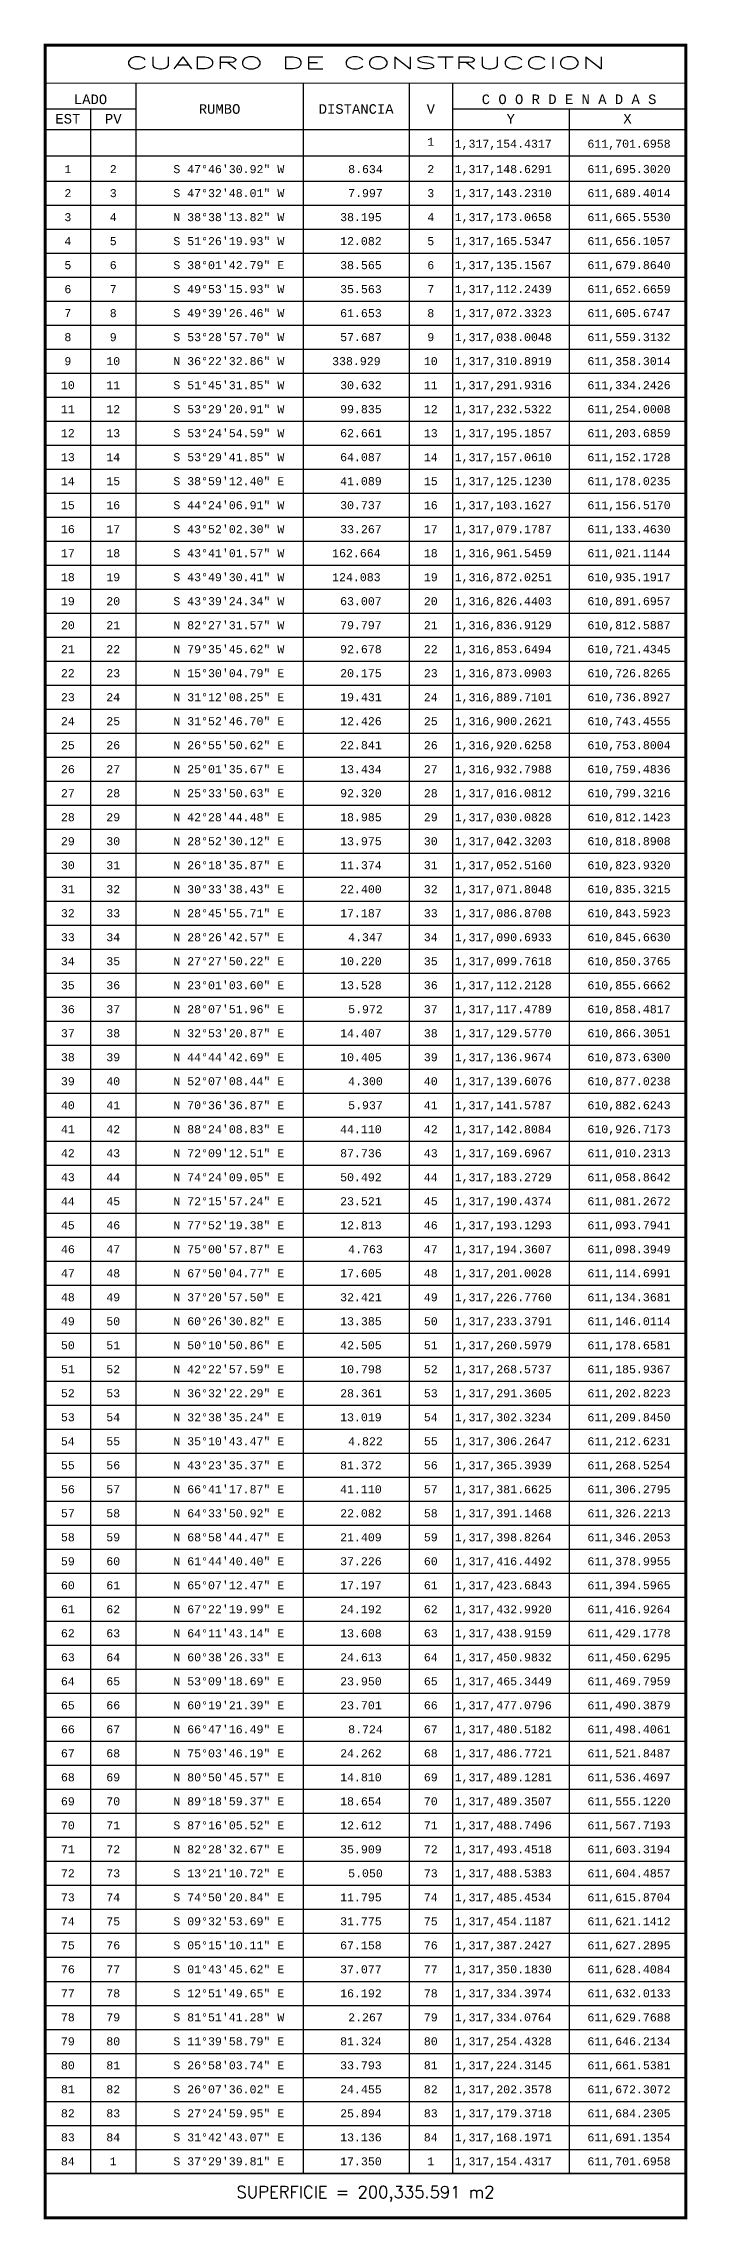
# Model space of a CAD drawing. Header units: millimetres. Extents: x 610718 to 612466, y 1316803 to 1317499.
# Drawn here: x 612266 to 612466, y 1316803 to 1317483 of the extents above; entities that cross this region are included whole.
import ezdxf
from ezdxf.enums import TextEntityAlignment as Align

# ---------------------------------------------------------------- set-up
doc = ezdxf.new("R2010")
doc.units = ezdxf.units.MM
for name, color, linetype in [('CVL_CUADCON', 1, 'Continuous'), ('CVL_CUADCON_LIN', 8, 'Continuous'), ('CVL_CUADCON_TIT', 1, 'Continuous'), ('CVL_CUADCON_TX', 2, 'Continuous')]:
    doc.layers.add(name, color=color, linetype=linetype)
doc.styles.add('HUECA1', font='hueca1.shx')
doc.styles.add('MONOTXT4', font='monotxt4.shx')

msp = doc.modelspace()

# ---------------------------------------------------------------- linework, layer by layer
at = {"layer": 'CVL_CUADCON', "color": 1, "linetype": 'Continuous', "const_width": 1, "flags": 128}
msp.add_lwpolyline([(612266.06, 1317482.83), (612465.99, 1317482.83), (612465.99, 1316803.92), (612266.06, 1316803.92)], close=True, dxfattribs=at)
at = {"layer": 'CVL_CUADCON', "color": 1, "linetype": 'Continuous', "const_width": 0.375, "flags": 128}
for points in [[(612266.06, 1317470.96), (612465.99, 1317470.96)], [(612266.06, 1317456.42), (612465.99, 1317456.42)], [(612266.06, 1316817.83), (612465.99, 1316817.83)]]:
    msp.add_lwpolyline(points, dxfattribs=at)
at = {"layer": 'CVL_CUADCON_LIN', "color": 8, "linetype": 'Continuous'}
for p, q in [((612294.38, 1317470.96), (612294.38, 1316817.83)), ((612346.56, 1317470.96), (612346.56, 1316817.83)), ((612379.67, 1317470.96), (612379.67, 1316817.83)), ((612393.13, 1317470.96), (612393.13, 1316817.83)), ((612266.06, 1317462.89), (612294.38, 1317462.89)), ((612280.21, 1317462.89), (612280.21, 1316817.83)), ((612393.13, 1317462.89), (612465.99, 1317462.89)), ((612429.56, 1317462.89), (612429.56, 1316817.83)), ((612266.06, 1317448.28), (612465.99, 1317448.28)), ((612266.06, 1317440.33), (612465.99, 1317440.33)), ((612266.06, 1317432.83), (612465.99, 1317432.83)), ((612266.06, 1317425.33), (612465.99, 1317425.33)), ((612266.06, 1317417.83), (612465.99, 1317417.83)), ((612266.06, 1317410.33), (612465.99, 1317410.33)), ((612266.06, 1317402.83), (612465.99, 1317402.83)), ((612266.06, 1317395.33), (612465.99, 1317395.33)), ((612266.06, 1317387.83), (612465.99, 1317387.83)), ((612266.06, 1317380.33), (612465.99, 1317380.33)), ((612266.06, 1317372.83), (612465.99, 1317372.83)), ((612266.06, 1317365.33), (612465.99, 1317365.33)), ((612266.06, 1317357.83), (612465.99, 1317357.83)), ((612266.06, 1317350.33), (612465.99, 1317350.33)), ((612266.06, 1317342.83), (612465.99, 1317342.83)), ((612266.06, 1317335.33), (612465.99, 1317335.33)), ((612266.06, 1317327.83), (612465.99, 1317327.83)), ((612266.06, 1317320.33), (612465.99, 1317320.33)), ((612266.06, 1317312.83), (612465.99, 1317312.83)), ((612266.06, 1317305.33), (612465.99, 1317305.33)), ((612266.06, 1317297.83), (612465.99, 1317297.83)), ((612266.06, 1317290.33), (612465.99, 1317290.33)), ((612266.06, 1317282.83), (612465.99, 1317282.83)), ((612266.06, 1317275.33), (612465.99, 1317275.33)), ((612266.06, 1317267.83), (612465.99, 1317267.83)), ((612266.06, 1317260.33), (612465.99, 1317260.33)), ((612266.06, 1317252.83), (612465.99, 1317252.83)), ((612266.06, 1317245.33), (612465.99, 1317245.33)), ((612266.06, 1317237.83), (612465.99, 1317237.83)), ((612266.06, 1317230.33), (612465.99, 1317230.33)), ((612266.06, 1317222.83), (612465.99, 1317222.83)), ((612266.06, 1317215.33), (612465.99, 1317215.33)), ((612266.06, 1317207.83), (612465.99, 1317207.83)), ((612266.06, 1317200.33), (612465.99, 1317200.33)), ((612266.06, 1317192.83), (612465.99, 1317192.83)), ((612266.06, 1317185.33), (612465.99, 1317185.33)), ((612266.06, 1317177.83), (612465.99, 1317177.83)), ((612266.06, 1317170.33), (612465.99, 1317170.33)), ((612266.06, 1317162.83), (612465.99, 1317162.83)), ((612266.06, 1317155.33), (612465.99, 1317155.33)), ((612266.06, 1317147.83), (612465.99, 1317147.83)), ((612266.06, 1317140.33), (612465.99, 1317140.33)), ((612266.06, 1317132.83), (612465.99, 1317132.83)), ((612266.06, 1317125.33), (612465.99, 1317125.33)), ((612266.06, 1317117.83), (612465.99, 1317117.83)), ((612266.06, 1317110.33), (612465.99, 1317110.33)), ((612266.06, 1317102.83), (612465.99, 1317102.83)), ((612266.06, 1317095.33), (612465.99, 1317095.33)), ((612266.06, 1317087.83), (612465.99, 1317087.83)), ((612266.06, 1317080.33), (612465.99, 1317080.33)), ((612266.06, 1317072.83), (612465.99, 1317072.83)), ((612266.06, 1317065.33), (612465.99, 1317065.33)), ((612266.06, 1317057.83), (612465.99, 1317057.83)), ((612266.06, 1317050.33), (612465.99, 1317050.33)), ((612266.06, 1317042.83), (612465.99, 1317042.83)), ((612266.06, 1317035.33), (612465.99, 1317035.33)), ((612266.06, 1317027.83), (612465.99, 1317027.83)), ((612266.06, 1317020.33), (612465.99, 1317020.33)), ((612266.06, 1317012.83), (612465.99, 1317012.83)), ((612266.06, 1317005.33), (612465.99, 1317005.33)), ((612266.06, 1316997.83), (612465.99, 1316997.83)), ((612266.06, 1316990.33), (612465.99, 1316990.33)), ((612266.06, 1316982.83), (612465.99, 1316982.83)), ((612266.06, 1316975.33), (612465.99, 1316975.33)), ((612266.06, 1316967.83), (612465.99, 1316967.83)), ((612266.06, 1316960.33), (612465.99, 1316960.33)), ((612266.06, 1316952.83), (612465.99, 1316952.83)), ((612266.06, 1316945.33), (612465.99, 1316945.33)), ((612266.06, 1316937.83), (612465.99, 1316937.83)), ((612266.06, 1316930.33), (612465.99, 1316930.33)), ((612266.06, 1316922.83), (612465.99, 1316922.83)), ((612266.06, 1316915.33), (612465.99, 1316915.33)), ((612266.06, 1316907.83), (612465.99, 1316907.83)), ((612266.06, 1316900.33), (612465.99, 1316900.33)), ((612266.06, 1316892.83), (612465.99, 1316892.83)), ((612266.06, 1316885.33), (612465.99, 1316885.33)), ((612266.06, 1316877.83), (612465.99, 1316877.83)), ((612266.06, 1316870.33), (612465.99, 1316870.33)), ((612266.06, 1316862.83), (612465.99, 1316862.83)), ((612266.06, 1316855.33), (612465.99, 1316855.33)), ((612266.06, 1316847.83), (612465.99, 1316847.83)), ((612266.06, 1316840.33), (612465.99, 1316840.33)), ((612266.06, 1316832.83), (612465.99, 1316832.83)), ((612266.06, 1316825.33), (612465.99, 1316825.33)), ((612266.06, 1316817.83), (612465.99, 1316817.83))]:
    msp.add_line(p, q, dxfattribs=at)

# ---------------------------------------------------------------- texts
at = {"layer": 'CVL_CUADCON_TIT', "color": 1, "style": 'HUECA1', "width": 1.758658}
msp.add_text('CUADRO DE CONSTRUCCION', height=3.75, dxfattribs=at).set_placement((612291.06, 1317475.41), (612440.99, 1317475.41), align=Align.FIT)
at = {"layer": 'CVL_CUADCON_TIT', "color": 1, "style": 'MONOTXT4'}
for s, p in [('LADO', (612280.21, 1317464.41)), ('C O O R D E N A D A S', (612429.56, 1317464.41)), ('EST', (612273.14, 1317458.32)), ('PV', (612287.31, 1317458.32)), ('Y', (612411.36, 1317458.32)), ('X', (612447.79, 1317458.32))]:
    msp.add_text(s, height=3, dxfattribs=at).set_placement(p, align=Align.CENTER)
at = {"layer": 'CVL_CUADCON_TIT', "color": 1}
for s, height, style, p in [('RUMBO', 3, 'MONOTXT4', (612320.49, 1317462.88)), ('DISTANCIA', 3, 'MONOTXT4', (612363.11, 1317462.88)), ('V', 3, 'MONOTXT4', (612386.41, 1317462.88)), ('SUPERFICIE = 200,335.591 m2', 3.75, 'HUECA1', (612366.03, 1316811.42))]:
    msp.add_text(s, height=height, dxfattribs=dict(at, style=style)).set_placement(p, align=Align.MIDDLE)
at = {"layer": 'CVL_CUADCON_TX', "color": 2, "style": 'MONOTXT4'}
for s, p in [('1', (612386.4, 1317451.4)), ('1', (612273.14, 1317442.83)), ('2', (612287.3, 1317442.83)), ('2', (612386.4, 1317442.83)), ('2', (612273.14, 1317435.33)), ('3', (612287.3, 1317435.33)), ('3', (612386.4, 1317435.33)), ('3', (612273.14, 1317427.83)), ('4', (612287.3, 1317427.83)), ('4', (612386.4, 1317427.83)), ('4', (612273.14, 1317420.33)), ('5', (612287.3, 1317420.33)), ('5', (612386.4, 1317420.33)), ('5', (612273.14, 1317412.83)), ('6', (612287.3, 1317412.83)), ('6', (612386.4, 1317412.83)), ('6', (612273.14, 1317405.33)), ('7', (612287.3, 1317405.33)), ('7', (612386.4, 1317405.33)), ('7', (612273.14, 1317397.83)), ('8', (612287.3, 1317397.83)), ('8', (612386.4, 1317397.83)), ('8', (612273.14, 1317390.33)), ('9', (612287.3, 1317390.33)), ('9', (612386.4, 1317390.33)), ('9', (612273.14, 1317382.83)), ('10', (612287.3, 1317382.83)), ('10', (612386.4, 1317382.83)), ('10', (612273.14, 1317375.33)), ('11', (612287.3, 1317375.33)), ('11', (612386.4, 1317375.33)), ('11', (612273.14, 1317367.83)), ('12', (612287.3, 1317367.83)), ('12', (612386.4, 1317367.83)), ('12', (612273.14, 1317360.33)), ('13', (612287.3, 1317360.33)), ('13', (612386.4, 1317360.33)), ('13', (612273.14, 1317352.83)), ('14', (612287.3, 1317352.83)), ('14', (612386.4, 1317352.83)), ('14', (612273.14, 1317345.33)), ('15', (612287.3, 1317345.33)), ('15', (612386.4, 1317345.33)), ('15', (612273.14, 1317337.83)), ('16', (612287.3, 1317337.83)), ('16', (612386.4, 1317337.83)), ('16', (612273.14, 1317330.33)), ('17', (612287.3, 1317330.33)), ('17', (612386.4, 1317330.33)), ('17', (612273.14, 1317322.83)), ('18', (612287.3, 1317322.83)), ('18', (612386.4, 1317322.83)), ('18', (612273.14, 1317315.33)), ('19', (612287.3, 1317315.33)), ('19', (612386.4, 1317315.33)), ('19', (612273.14, 1317307.83)), ('20', (612287.3, 1317307.83)), ('20', (612386.4, 1317307.83)), ('20', (612273.14, 1317300.33)), ('21', (612287.3, 1317300.33)), ('21', (612386.4, 1317300.33)), ('21', (612273.14, 1317292.83)), ('22', (612287.3, 1317292.83)), ('22', (612386.4, 1317292.83)), ('22', (612273.14, 1317285.33)), ('23', (612287.3, 1317285.33)), ('23', (612386.4, 1317285.33)), ('23', (612273.14, 1317277.83)), ('24', (612287.3, 1317277.83)), ('24', (612386.4, 1317277.83)), ('24', (612273.14, 1317270.33)), ('25', (612287.3, 1317270.33)), ('25', (612386.4, 1317270.33)), ('25', (612273.14, 1317262.83)), ('26', (612287.3, 1317262.83)), ('26', (612386.4, 1317262.83)), ('26', (612273.14, 1317255.33)), ('27', (612287.3, 1317255.33)), ('27', (612386.4, 1317255.33)), ('27', (612273.14, 1317247.83)), ('28', (612287.3, 1317247.83)), ('28', (612386.4, 1317247.83)), ('28', (612273.14, 1317240.33)), ('29', (612287.3, 1317240.33)), ('29', (612386.4, 1317240.33)), ('29', (612273.14, 1317232.83)), ('30', (612287.3, 1317232.83)), ('30', (612386.4, 1317232.83)), ('30', (612273.14, 1317225.33)), ('31', (612287.3, 1317225.33)), ('31', (612386.4, 1317225.33)), ('31', (612273.14, 1317217.83)), ('32', (612287.3, 1317217.83)), ('32', (612386.4, 1317217.83)), ('32', (612273.14, 1317210.33)), ('33', (612287.3, 1317210.33)), ('33', (612386.4, 1317210.33)), ('33', (612273.14, 1317202.83)), ('34', (612287.3, 1317202.83)), ('34', (612386.4, 1317202.83)), ('34', (612273.14, 1317195.33)), ('35', (612287.3, 1317195.33)), ('35', (612386.4, 1317195.33)), ('35', (612273.14, 1317187.83)), ('36', (612287.3, 1317187.83)), ('36', (612386.4, 1317187.83)), ('36', (612273.14, 1317180.33)), ('37', (612287.3, 1317180.33)), ('37', (612386.4, 1317180.33)), ('37', (612273.14, 1317172.83)), ('38', (612287.3, 1317172.83)), ('38', (612386.4, 1317172.83)), ('38', (612273.14, 1317165.33)), ('39', (612287.3, 1317165.33)), ('39', (612386.4, 1317165.33)), ('39', (612273.14, 1317157.83)), ('40', (612287.3, 1317157.83)), ('40', (612386.4, 1317157.83)), ('40', (612273.14, 1317150.33)), ('41', (612287.3, 1317150.33)), ('41', (612386.4, 1317150.33)), ('41', (612273.14, 1317142.83)), ('42', (612287.3, 1317142.83)), ('42', (612386.4, 1317142.83)), ('42', (612273.14, 1317135.33)), ('43', (612287.3, 1317135.33)), ('43', (612386.4, 1317135.33)), ('43', (612273.14, 1317127.83)), ('44', (612287.3, 1317127.83)), ('44', (612386.4, 1317127.83)), ('44', (612273.14, 1317120.33)), ('45', (612287.3, 1317120.33)), ('45', (612386.4, 1317120.33)), ('45', (612273.14, 1317112.83)), ('46', (612287.3, 1317112.83)), ('46', (612386.4, 1317112.83)), ('46', (612273.14, 1317105.33)), ('47', (612287.3, 1317105.33)), ('47', (612386.4, 1317105.33)), ('47', (612273.14, 1317097.83)), ('48', (612287.3, 1317097.83)), ('48', (612386.4, 1317097.83)), ('48', (612273.14, 1317090.33)), ('49', (612287.3, 1317090.33)), ('49', (612386.4, 1317090.33)), ('49', (612273.14, 1317082.83)), ('50', (612287.3, 1317082.83)), ('50', (612386.4, 1317082.83)), ('50', (612273.14, 1317075.33)), ('51', (612287.3, 1317075.33)), ('51', (612386.4, 1317075.33)), ('51', (612273.14, 1317067.83)), ('52', (612287.3, 1317067.83)), ('52', (612386.4, 1317067.83)), ('52', (612273.14, 1317060.33)), ('53', (612287.3, 1317060.33)), ('53', (612386.4, 1317060.33)), ('53', (612273.14, 1317052.83)), ('54', (612287.3, 1317052.83)), ('54', (612386.4, 1317052.83)), ('54', (612273.14, 1317045.33)), ('55', (612287.3, 1317045.33)), ('55', (612386.4, 1317045.33)), ('55', (612273.14, 1317037.83)), ('56', (612287.3, 1317037.83)), ('56', (612386.4, 1317037.83)), ('56', (612273.14, 1317030.33)), ('57', (612287.3, 1317030.33)), ('57', (612386.4, 1317030.33)), ('57', (612273.14, 1317022.83)), ('58', (612287.3, 1317022.83)), ('58', (612386.4, 1317022.83)), ('58', (612273.14, 1317015.33)), ('59', (612287.3, 1317015.33)), ('59', (612386.4, 1317015.33)), ('59', (612273.14, 1317007.83)), ('60', (612287.3, 1317007.83)), ('60', (612386.4, 1317007.83)), ('60', (612273.14, 1317000.33)), ('61', (612287.3, 1317000.33)), ('61', (612386.4, 1317000.33)), ('61', (612273.14, 1316992.83)), ('62', (612287.3, 1316992.83)), ('62', (612386.4, 1316992.83)), ('62', (612273.14, 1316985.33)), ('63', (612287.3, 1316985.33)), ('63', (612386.4, 1316985.33)), ('63', (612273.14, 1316977.83)), ('64', (612287.3, 1316977.83)), ('64', (612386.4, 1316977.83)), ('64', (612273.14, 1316970.33)), ('65', (612287.3, 1316970.33)), ('65', (612386.4, 1316970.33)), ('65', (612273.14, 1316962.83)), ('66', (612287.3, 1316962.83)), ('66', (612386.4, 1316962.83)), ('66', (612273.14, 1316955.33)), ('67', (612287.3, 1316955.33)), ('67', (612386.4, 1316955.33)), ('67', (612273.14, 1316947.83)), ('68', (612287.3, 1316947.83)), ('68', (612386.4, 1316947.83)), ('68', (612273.14, 1316940.33)), ('69', (612287.3, 1316940.33)), ('69', (612386.4, 1316940.33)), ('69', (612273.14, 1316932.83)), ('70', (612287.3, 1316932.83)), ('70', (612386.4, 1316932.83)), ('70', (612273.14, 1316925.33)), ('71', (612287.3, 1316925.33)), ('71', (612386.4, 1316925.33)), ('71', (612273.14, 1316917.83)), ('72', (612287.3, 1316917.83)), ('72', (612386.4, 1316917.83)), ('72', (612273.14, 1316910.33)), ('73', (612287.3, 1316910.33)), ('73', (612386.4, 1316910.33)), ('73', (612273.14, 1316902.83)), ('74', (612287.3, 1316902.83)), ('74', (612386.4, 1316902.83)), ('74', (612273.14, 1316895.33)), ('75', (612287.3, 1316895.33)), ('75', (612386.4, 1316895.33)), ('75', (612273.14, 1316887.83)), ('76', (612287.3, 1316887.83)), ('76', (612386.4, 1316887.83)), ('76', (612273.14, 1316880.33)), ('77', (612287.3, 1316880.33)), ('77', (612386.4, 1316880.33)), ('77', (612273.14, 1316872.83)), ('78', (612287.3, 1316872.83)), ('78', (612386.4, 1316872.83)), ('78', (612273.14, 1316865.33)), ('79', (612287.3, 1316865.33)), ('79', (612386.4, 1316865.33)), ('79', (612273.14, 1316857.83)), ('80', (612287.3, 1316857.83)), ('80', (612386.4, 1316857.83)), ('80', (612273.14, 1316850.33)), ('81', (612287.3, 1316850.33)), ('81', (612386.4, 1316850.33)), ('81', (612273.14, 1316842.83)), ('82', (612287.3, 1316842.83)), ('82', (612386.4, 1316842.83)), ('82', (612273.14, 1316835.33)), ('83', (612287.3, 1316835.33)), ('83', (612386.4, 1316835.33)), ('83', (612273.14, 1316827.83)), ('84', (612287.3, 1316827.83)), ('84', (612386.4, 1316827.83)), ('84', (612273.14, 1316820.33)), ('1', (612287.3, 1316820.33)), ('1', (612386.4, 1316820.33))]:
    msp.add_text(s, height=2.5, dxfattribs=at).set_placement(p, align=Align.CENTER)
for s, p in [('1,317,154.4317', (612393.86, 1317450.78)), ('611,701.6958', (612435.29, 1317450.78)), ('S 47%%d46\'30.92" W', (612306.06, 1317442.83)), ('8.634', (612360.61, 1317442.83)), ('1,317,148.6291', (612393.86, 1317442.83)), ('611,695.3020', (612435.29, 1317442.83)), ('S 47%%d32\'48.01" W', (612306.06, 1317435.33)), ('7.997', (612360.61, 1317435.33)), ('1,317,143.2310', (612393.86, 1317435.33)), ('611,689.4014', (612435.29, 1317435.33)), ('N 38%%d38\'13.82" W', (612306.06, 1317427.83)), ('38.195', (612358.11, 1317427.83)), ('1,317,173.0658', (612393.86, 1317427.83)), ('611,665.5530', (612435.29, 1317427.83)), ('S 51%%d26\'19.93" W', (612306.06, 1317420.33)), ('12.082', (612358.11, 1317420.33)), ('1,317,165.5347', (612393.86, 1317420.33)), ('611,656.1057', (612435.29, 1317420.33)), ('S 38%%d01\'42.79" E', (612306.06, 1317412.83)), ('38.565', (612358.11, 1317412.83)), ('1,317,135.1567', (612393.86, 1317412.83)), ('611,679.8640', (612435.29, 1317412.83)), ('S 49%%d53\'15.93" W', (612306.06, 1317405.33)), ('35.563', (612358.11, 1317405.33)), ('1,317,112.2439', (612393.86, 1317405.33)), ('611,652.6659', (612435.29, 1317405.33)), ('S 49%%d39\'26.46" W', (612306.06, 1317397.83)), ('61.653', (612358.11, 1317397.83)), ('1,317,072.3323', (612393.86, 1317397.83)), ('611,605.6747', (612435.29, 1317397.83)), ('S 53%%d28\'57.70" W', (612306.06, 1317390.33)), ('57.687', (612358.11, 1317390.33)), ('1,317,038.0048', (612393.86, 1317390.33)), ('611,559.3132', (612435.29, 1317390.33)), ('N 36%%d22\'32.86" W', (612306.06, 1317382.83)), ('338.929', (612355.61, 1317382.83)), ('1,317,310.8919', (612393.86, 1317382.83)), ('611,358.3014', (612435.29, 1317382.83)), ('S 51%%d45\'31.85" W', (612306.06, 1317375.33)), ('30.632', (612358.11, 1317375.33)), ('1,317,291.9316', (612393.86, 1317375.33)), ('611,334.2426', (612435.29, 1317375.33)), ('S 53%%d29\'20.91" W', (612306.06, 1317367.83)), ('99.835', (612358.11, 1317367.83)), ('1,317,232.5322', (612393.86, 1317367.83)), ('611,254.0008', (612435.29, 1317367.83)), ('S 53%%d24\'54.59" W', (612306.06, 1317360.33)), ('62.661', (612358.11, 1317360.33)), ('1,317,195.1857', (612393.86, 1317360.33)), ('611,203.6859', (612435.29, 1317360.33)), ('S 53%%d29\'41.85" W', (612306.06, 1317352.83)), ('64.087', (612358.11, 1317352.83)), ('1,317,157.0610', (612393.86, 1317352.83)), ('611,152.1728', (612435.29, 1317352.83)), ('S 38%%d59\'12.40" E', (612306.06, 1317345.33)), ('41.089', (612358.11, 1317345.33)), ('1,317,125.1230', (612393.86, 1317345.33)), ('611,178.0235', (612435.29, 1317345.33)), ('S 44%%d24\'06.91" W', (612306.06, 1317337.83)), ('30.737', (612358.11, 1317337.83)), ('1,317,103.1627', (612393.86, 1317337.83)), ('611,156.5170', (612435.29, 1317337.83)), ('S 43%%d52\'02.30" W', (612306.06, 1317330.33)), ('33.267', (612358.11, 1317330.33)), ('1,317,079.1787', (612393.86, 1317330.33)), ('611,133.4630', (612435.29, 1317330.33)), ('S 43%%d41\'01.57" W', (612306.06, 1317322.83)), ('162.664', (612355.61, 1317322.83)), ('1,316,961.5459', (612393.86, 1317322.83)), ('611,021.1144', (612435.29, 1317322.83)), ('S 43%%d49\'30.41" W', (612306.06, 1317315.33)), ('124.083', (612355.61, 1317315.33)), ('1,316,872.0251', (612393.86, 1317315.33)), ('610,935.1917', (612435.29, 1317315.33)), ('S 43%%d39\'24.34" W', (612306.06, 1317307.83)), ('63.007', (612358.11, 1317307.83)), ('1,316,826.4403', (612393.86, 1317307.83)), ('610,891.6957', (612435.29, 1317307.83)), ('N 82%%d27\'31.57" W', (612306.06, 1317300.33)), ('79.797', (612358.11, 1317300.33)), ('1,316,836.9129', (612393.86, 1317300.33)), ('610,812.5887', (612435.29, 1317300.33)), ('N 79%%d35\'45.62" W', (612306.06, 1317292.83)), ('92.678', (612358.11, 1317292.83)), ('1,316,853.6494', (612393.86, 1317292.83)), ('610,721.4345', (612435.29, 1317292.83)), ('N 15%%d30\'04.79" E', (612306.06, 1317285.33)), ('20.175', (612358.11, 1317285.33)), ('1,316,873.0903', (612393.86, 1317285.33)), ('610,726.8265', (612435.29, 1317285.33)), ('N 31%%d12\'08.25" E', (612306.06, 1317277.83)), ('19.431', (612358.11, 1317277.83)), ('1,316,889.7101', (612393.86, 1317277.83)), ('610,736.8927', (612435.29, 1317277.83)), ('N 31%%d52\'46.70" E', (612306.06, 1317270.33)), ('12.426', (612358.11, 1317270.33)), ('1,316,900.2621', (612393.86, 1317270.33)), ('610,743.4555', (612435.29, 1317270.33)), ('N 26%%d55\'50.62" E', (612306.06, 1317262.83)), ('22.841', (612358.11, 1317262.83)), ('1,316,920.6258', (612393.86, 1317262.83)), ('610,753.8004', (612435.29, 1317262.83)), ('N 25%%d01\'35.67" E', (612306.06, 1317255.33)), ('13.434', (612358.11, 1317255.33)), ('1,316,932.7988', (612393.86, 1317255.33)), ('610,759.4836', (612435.29, 1317255.33)), ('N 25%%d33\'50.63" E', (612306.06, 1317247.83)), ('92.320', (612358.11, 1317247.83)), ('1,317,016.0812', (612393.86, 1317247.83)), ('610,799.3216', (612435.29, 1317247.83)), ('N 42%%d28\'44.48" E', (612306.06, 1317240.33)), ('18.985', (612358.11, 1317240.33)), ('1,317,030.0828', (612393.86, 1317240.33)), ('610,812.1423', (612435.29, 1317240.33)), ('N 28%%d52\'30.12" E', (612306.06, 1317232.83)), ('13.975', (612358.11, 1317232.83)), ('1,317,042.3203', (612393.86, 1317232.83)), ('610,818.8908', (612435.29, 1317232.83)), ('N 26%%d18\'35.87" E', (612306.06, 1317225.33)), ('11.374', (612358.11, 1317225.33)), ('1,317,052.5160', (612393.86, 1317225.33)), ('610,823.9320', (612435.29, 1317225.33)), ('N 30%%d33\'38.43" E', (612306.06, 1317217.83)), ('22.400', (612358.11, 1317217.83)), ('1,317,071.8048', (612393.86, 1317217.83)), ('610,835.3215', (612435.29, 1317217.83)), ('N 28%%d45\'55.71" E', (612306.06, 1317210.33)), ('17.187', (612358.11, 1317210.33)), ('1,317,086.8708', (612393.86, 1317210.33)), ('610,843.5923', (612435.29, 1317210.33)), ('N 28%%d26\'42.57" E', (612306.06, 1317202.83)), ('4.347', (612360.61, 1317202.83)), ('1,317,090.6933', (612393.86, 1317202.83)), ('610,845.6630', (612435.29, 1317202.83)), ('N 27%%d27\'50.22" E', (612306.06, 1317195.33)), ('10.220', (612358.11, 1317195.33)), ('1,317,099.7618', (612393.86, 1317195.33)), ('610,850.3765', (612435.29, 1317195.33)), ('N 23%%d01\'03.60" E', (612306.06, 1317187.83)), ('13.528', (612358.11, 1317187.83)), ('1,317,112.2128', (612393.86, 1317187.83)), ('610,855.6662', (612435.29, 1317187.83)), ('N 28%%d07\'51.96" E', (612306.06, 1317180.33)), ('5.972', (612360.61, 1317180.33)), ('1,317,117.4789', (612393.86, 1317180.33)), ('610,858.4817', (612435.29, 1317180.33)), ('N 32%%d53\'20.87" E', (612306.06, 1317172.83)), ('14.407', (612358.11, 1317172.83)), ('1,317,129.5770', (612393.86, 1317172.83)), ('610,866.3051', (612435.29, 1317172.83)), ('N 44%%d44\'42.69" E', (612306.06, 1317165.33)), ('10.405', (612358.11, 1317165.33)), ('1,317,136.9674', (612393.86, 1317165.33)), ('610,873.6300', (612435.29, 1317165.33)), ('N 52%%d07\'08.44" E', (612306.06, 1317157.83)), ('4.300', (612360.61, 1317157.83)), ('1,317,139.6076', (612393.86, 1317157.83)), ('610,877.0238', (612435.29, 1317157.83)), ('N 70%%d36\'36.87" E', (612306.06, 1317150.33)), ('5.937', (612360.61, 1317150.33)), ('1,317,141.5787', (612393.86, 1317150.33)), ('610,882.6243', (612435.29, 1317150.33)), ('N 88%%d24\'08.83" E', (612306.06, 1317142.83)), ('44.110', (612358.11, 1317142.83)), ('1,317,142.8084', (612393.86, 1317142.83)), ('610,926.7173', (612435.29, 1317142.83)), ('N 72%%d09\'12.51" E', (612306.06, 1317135.33)), ('87.736', (612358.11, 1317135.33)), ('1,317,169.6967', (612393.86, 1317135.33)), ('611,010.2313', (612435.29, 1317135.33)), ('N 74%%d24\'09.05" E', (612306.06, 1317127.83)), ('50.492', (612358.11, 1317127.83)), ('1,317,183.2729', (612393.86, 1317127.83)), ('611,058.8642', (612435.29, 1317127.83)), ('N 72%%d15\'57.24" E', (612306.06, 1317120.33)), ('23.521', (612358.11, 1317120.33)), ('1,317,190.4374', (612393.86, 1317120.33)), ('611,081.2672', (612435.29, 1317120.33)), ('N 77%%d52\'19.38" E', (612306.06, 1317112.83)), ('12.813', (612358.11, 1317112.83)), ('1,317,193.1293', (612393.86, 1317112.83)), ('611,093.7941', (612435.29, 1317112.83)), ('N 75%%d00\'57.87" E', (612306.06, 1317105.33)), ('4.763', (612360.61, 1317105.33)), ('1,317,194.3607', (612393.86, 1317105.33)), ('611,098.3949', (612435.29, 1317105.33)), ('N 67%%d50\'04.77" E', (612306.06, 1317097.83)), ('17.605', (612358.11, 1317097.83)), ('1,317,201.0028', (612393.86, 1317097.83)), ('611,114.6991', (612435.29, 1317097.83)), ('N 37%%d20\'57.50" E', (612306.06, 1317090.33)), ('32.421', (612358.11, 1317090.33)), ('1,317,226.7760', (612393.86, 1317090.33)), ('611,134.3681', (612435.29, 1317090.33)), ('N 60%%d26\'30.82" E', (612306.06, 1317082.83)), ('13.385', (612358.11, 1317082.83)), ('1,317,233.3791', (612393.86, 1317082.83)), ('611,146.0114', (612435.29, 1317082.83)), ('N 50%%d10\'50.86" E', (612306.06, 1317075.33)), ('42.505', (612358.11, 1317075.33)), ('1,317,260.5979', (612393.86, 1317075.33)), ('611,178.6581', (612435.29, 1317075.33)), ('N 42%%d22\'57.59" E', (612306.06, 1317067.83)), ('10.798', (612358.11, 1317067.83)), ('1,317,268.5737', (612393.86, 1317067.83)), ('611,185.9367', (612435.29, 1317067.83)), ('N 36%%d32\'22.29" E', (612306.06, 1317060.33)), ('28.361', (612358.11, 1317060.33)), ('1,317,291.3605', (612393.86, 1317060.33)), ('611,202.8223', (612435.29, 1317060.33)), ('N 32%%d38\'35.24" E', (612306.06, 1317052.83)), ('13.019', (612358.11, 1317052.83)), ('1,317,302.3234', (612393.86, 1317052.83)), ('611,209.8450', (612435.29, 1317052.83)), ('N 35%%d10\'43.47" E', (612306.06, 1317045.33)), ('4.822', (612360.61, 1317045.33)), ('1,317,306.2647', (612393.86, 1317045.33)), ('611,212.6231', (612435.29, 1317045.33)), ('N 43%%d23\'35.37" E', (612306.06, 1317037.83)), ('81.372', (612358.11, 1317037.83)), ('1,317,365.3939', (612393.86, 1317037.83)), ('611,268.5254', (612435.29, 1317037.83)), ('N 66%%d41\'17.87" E', (612306.06, 1317030.33)), ('41.110', (612358.11, 1317030.33)), ('1,317,381.6625', (612393.86, 1317030.33)), ('611,306.2795', (612435.29, 1317030.33)), ('N 64%%d33\'50.92" E', (612306.06, 1317022.83)), ('22.082', (612358.11, 1317022.83)), ('1,317,391.1468', (612393.86, 1317022.83)), ('611,326.2213', (612435.29, 1317022.83)), ('N 68%%d58\'44.47" E', (612306.06, 1317015.33)), ('21.409', (612358.11, 1317015.33)), ('1,317,398.8264', (612393.86, 1317015.33)), ('611,346.2053', (612435.29, 1317015.33)), ('N 61%%d44\'40.40" E', (612306.06, 1317007.83)), ('37.226', (612358.11, 1317007.83)), ('1,317,416.4492', (612393.86, 1317007.83)), ('611,378.9955', (612435.29, 1317007.83)), ('N 65%%d07\'12.47" E', (612306.06, 1317000.33)), ('17.197', (612358.11, 1317000.33)), ('1,317,423.6843', (612393.86, 1317000.33)), ('611,394.5965', (612435.29, 1317000.33)), ('N 67%%d22\'19.99" E', (612306.06, 1316992.83)), ('24.192', (612358.11, 1316992.83)), ('1,317,432.9920', (612393.86, 1316992.83)), ('611,416.9264', (612435.29, 1316992.83)), ('N 64%%d11\'43.14" E', (612306.06, 1316985.33)), ('13.608', (612358.11, 1316985.33)), ('1,317,438.9159', (612393.86, 1316985.33)), ('611,429.1778', (612435.29, 1316985.33)), ('N 60%%d38\'26.33" E', (612306.06, 1316977.83)), ('24.613', (612358.11, 1316977.83)), ('1,317,450.9832', (612393.86, 1316977.83)), ('611,450.6295', (612435.29, 1316977.83)), ('N 53%%d09\'18.69" E', (612306.06, 1316970.33)), ('23.950', (612358.11, 1316970.33)), ('1,317,465.3449', (612393.86, 1316970.33)), ('611,469.7959', (612435.29, 1316970.33)), ('N 60%%d19\'21.39" E', (612306.06, 1316962.83)), ('23.701', (612358.11, 1316962.83)), ('1,317,477.0796', (612393.86, 1316962.83)), ('611,490.3879', (612435.29, 1316962.83)), ('N 66%%d47\'16.49" E', (612306.06, 1316955.33)), ('8.724', (612360.61, 1316955.33)), ('1,317,480.5182', (612393.86, 1316955.33)), ('611,498.4061', (612435.29, 1316955.33)), ('N 75%%d03\'46.19" E', (612306.06, 1316947.83)), ('24.262', (612358.11, 1316947.83)), ('1,317,486.7721', (612393.86, 1316947.83)), ('611,521.8487', (612435.29, 1316947.83)), ('N 80%%d50\'45.57" E', (612306.06, 1316940.33)), ('14.810', (612358.11, 1316940.33)), ('1,317,489.1281', (612393.86, 1316940.33)), ('611,536.4697', (612435.29, 1316940.33)), ('N 89%%d18\'59.37" E', (612306.06, 1316932.83)), ('18.654', (612358.11, 1316932.83)), ('1,317,489.3507', (612393.86, 1316932.83)), ('611,555.1220', (612435.29, 1316932.83)), ('S 87%%d16\'05.52" E', (612306.06, 1316925.33)), ('12.612', (612358.11, 1316925.33)), ('1,317,488.7496', (612393.86, 1316925.33)), ('611,567.7193', (612435.29, 1316925.33)), ('N 82%%d28\'32.67" E', (612306.06, 1316917.83)), ('35.909', (612358.11, 1316917.83)), ('1,317,493.4518', (612393.86, 1316917.83)), ('611,603.3194', (612435.29, 1316917.83)), ('S 13%%d21\'10.72" E', (612306.06, 1316910.33)), ('5.050', (612360.61, 1316910.33)), ('1,317,488.5383', (612393.86, 1316910.33)), ('611,604.4857', (612435.29, 1316910.33)), ('S 74%%d50\'20.84" E', (612306.06, 1316902.83)), ('11.795', (612358.11, 1316902.83)), ('1,317,485.4534', (612393.86, 1316902.83)), ('611,615.8704', (612435.29, 1316902.83)), ('S 09%%d32\'53.69" E', (612306.06, 1316895.33)), ('31.775', (612358.11, 1316895.33)), ('1,317,454.1187', (612393.86, 1316895.33)), ('611,621.1412', (612435.29, 1316895.33)), ('S 05%%d15\'10.11" E', (612306.06, 1316887.83)), ('67.158', (612358.11, 1316887.83)), ('1,317,387.2427', (612393.86, 1316887.83)), ('611,627.2895', (612435.29, 1316887.83)), ('S 01%%d43\'45.62" E', (612306.06, 1316880.33)), ('37.077', (612358.11, 1316880.33)), ('1,317,350.1830', (612393.86, 1316880.33)), ('611,628.4084', (612435.29, 1316880.33)), ('S 12%%d51\'49.65" E', (612306.06, 1316872.83)), ('16.192', (612358.11, 1316872.83)), ('1,317,334.3974', (612393.86, 1316872.83)), ('611,632.0133', (612435.29, 1316872.83)), ('S 81%%d51\'41.28" W', (612306.06, 1316865.33)), ('2.267', (612360.61, 1316865.33)), ('1,317,334.0764', (612393.86, 1316865.33)), ('611,629.7688', (612435.29, 1316865.33)), ('S 11%%d39\'58.79" E', (612306.06, 1316857.83)), ('81.324', (612358.11, 1316857.83)), ('1,317,254.4328', (612393.86, 1316857.83)), ('611,646.2134', (612435.29, 1316857.83)), ('S 26%%d58\'03.74" E', (612306.06, 1316850.33)), ('33.793', (612358.11, 1316850.33)), ('1,317,224.3145', (612393.86, 1316850.33)), ('611,661.5381', (612435.29, 1316850.33)), ('S 26%%d07\'36.02" E', (612306.06, 1316842.83)), ('24.455', (612358.11, 1316842.83)), ('1,317,202.3578', (612393.86, 1316842.83)), ('611,672.3072', (612435.29, 1316842.83)), ('S 27%%d24\'59.95" E', (612306.06, 1316835.33)), ('25.894', (612358.11, 1316835.33)), ('1,317,179.3718', (612393.86, 1316835.33)), ('611,684.2305', (612435.29, 1316835.33)), ('S 31%%d42\'43.07" E', (612306.06, 1316827.83)), ('13.136', (612358.11, 1316827.83)), ('1,317,168.1971', (612393.86, 1316827.83)), ('611,691.1354', (612435.29, 1316827.83)), ('S 37%%d29\'39.81" E', (612306.06, 1316820.33)), ('17.350', (612358.11, 1316820.33)), ('1,317,154.4317', (612393.86, 1316820.33)), ('611,701.6958', (612435.29, 1316820.33))]:
    msp.add_text(s, height=2.5, dxfattribs=at).set_placement(p)

doc.saveas('drawing.dxf')
